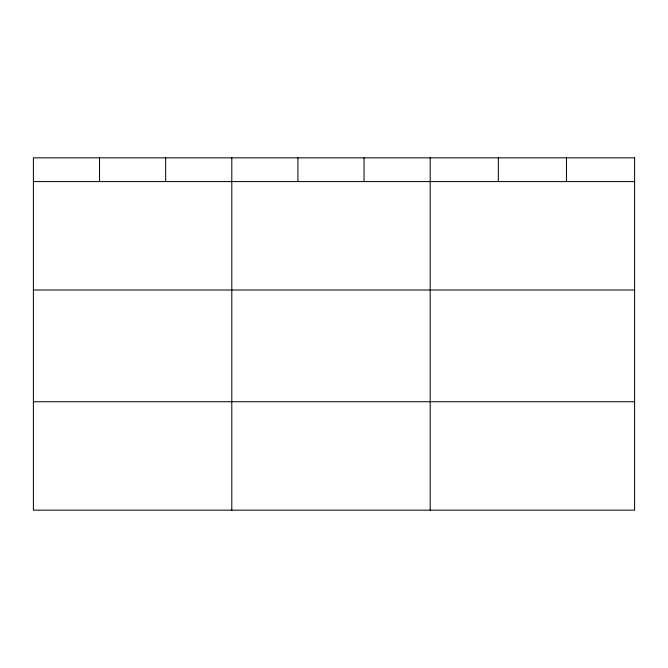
<?xml version="1.0" encoding="UTF-8"?>
<svg xmlns="http://www.w3.org/2000/svg" width="668" height="668" viewBox="0 0 668 668"><rect width="100%" height="100%" fill="white"/><g stroke="black" fill="none" stroke-linecap="round" stroke-linejoin="round"><path stroke-width="1" d="M33.4 181.587L634.6 181.587M33.4 290.012L634.6 290.012M33.4 401.727L634.6 401.727M566.464 157.84L566.464 181.587M498.328 157.84L498.328 181.587M430.192 157.84L430.192 510.16M364.06 157.84L364.06 181.587M297.928 157.84L297.928 181.587M231.796 157.84L231.796 510.16M165.664 157.84L165.664 181.587M99.532 157.84L99.532 181.587M634.6 157.84L33.4 157.84L33.4 510.16L634.6 510.16L634.6 157.84"/></g></svg>
